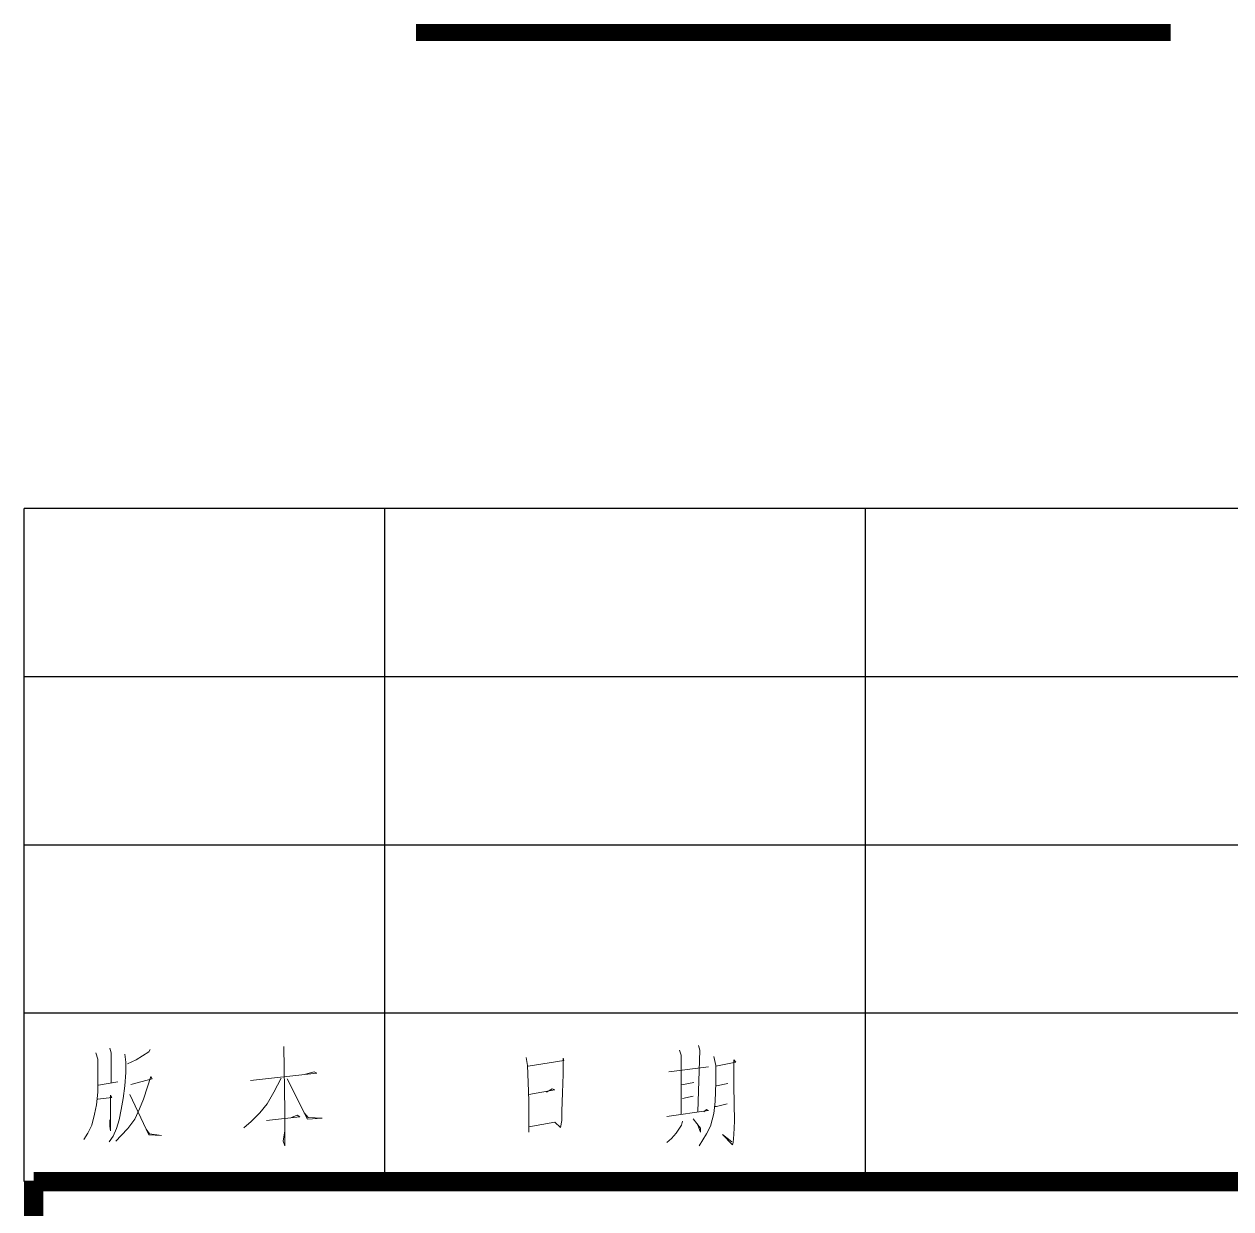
# Model space of a CAD drawing. Header units: millimetres. Extents: x 172649 to 472543, y 238332 to 449264.
# Drawn here: x 453478 to 458499, y 285806 to 290735 of the extents above; entities that cross this region are included whole.
import ezdxf

# ---------------------------------------------------------------- set-up
doc = ezdxf.new("R2010")
doc.units = ezdxf.units.MM
doc.header["$LTSCALE"] = 1000
doc.layers.add('DIM_SYMB', color=3, linetype='Continuous')
doc.layers.add('Version', color=7, linetype='Continuous')
doc.layers.add('层 1', color=7, linetype='Continuous', lineweight=0)

# ---------------------------------------------------------------- blocks, each defined once
blk = doc.blocks.new('GEDI_Version_2012')
at = {"layer": 'Version', "color": 2}
for p, q in [((-180, 0), (-180, 28)), ((0, 28), (-180, 28)), ((-165, 0), (-165, 28)), ((-145, 0), (-145, 28)), ((0, 21), (-180, 21)), ((0, 14), (-180, 14)), ((0, 7), (-180, 7)), ((0, 0), (-180, 0))]:
    blk.add_line(p, q, dxfattribs=at)
at = {"layer": 'Version', "color": 7, "lineweight": 0}
for points in [[(-176.429, 5.557), (-176.376, 5.362), (-176.376, 4.113)], [(-169.19, 5.624), (-169.16, 2.931), (-169.16, 1.487), (-169.22, 1.681), (-169.16, 2.108)], [(-151.951, 5.657), (-151.891, 5.462), (-151.973, 2.903)], [(-177.012, 5.362), (-176.93, 5.093), (-176.93, 4.307), (-176.93, 3.716), (-176.99, 3.192), (-177.072, 2.803), (-177.184, 2.34), (-177.349, 2.01), (-177.514, 1.748)], [(-175.815, 5.295), (-175.763, 4.966), (-175.763, 4.539), (-175.815, 3.978), (-175.875, 3.454), (-175.957, 2.998), (-176.04, 2.571), (-176.152, 2.212), (-176.294, 1.883), (-176.459, 1.651)], [(-174.76, 5.489), (-174.813, 5.392), (-175.344, 5.063), (-175.703, 4.898)], [(-159.112, 5.163), (-159.052, 4.834), (-159.029, 4.115), (-158.999, 3.36), (-158.999, 3.262), (-158.999, 2.739), (-158.999, 2.05), (-158.999, 2.275), (-157.915, 2.477), (-157.69, 2.245), (-157.63, 2.537), (-157.63, 2.933), (-157.608, 3.689), (-157.578, 4.474), (-157.578, 5.133), (-157.548, 5.036), (-159.029, 4.804)], [(-152.729, 5.462), (-152.669, 5.26), (-152.669, 2.806)], [(-151.307, 5.2), (-151.225, 4.834), (-151.225, 4.115), (-151.255, 3.33), (-151.307, 2.836), (-151.449, 2.312), (-151.614, 1.983), (-151.921, 1.489)], [(-151.225, 4.804), (-150.387, 4.968), (-150.469, 5.066), (-150.469, 4.048), (-150.469, 3.981), (-150.447, 2.507), (-150.469, 1.953), (-150.499, 1.624), (-150.529, 1.527), (-150.948, 1.953), (-150.552, 1.654)], [(-170.582, 4.21), (-167.828, 4.509), (-167.941, 4.569), (-168.3, 4.472)], [(-153.178, 4.572), (-151.532, 4.774)], [(-176.907, 4.015), (-176.099, 4.143)], [(-175.568, 4.045), (-174.678, 4.277), (-174.73, 4.375), (-174.872, 3.948), (-175.037, 3.424), (-175.202, 3.028), (-175.396, 2.601), (-175.68, 2.212), (-175.957, 1.913), (-176.182, 1.681)], [(-169.302, 4.307), (-169.609, 3.716), (-169.886, 3.23), (-170.193, 2.863), (-170.559, 2.504), (-170.866, 2.242)], [(-169.055, 4.277), (-168.217, 2.601), (-167.604, 2.639), (-168.188, 2.669), (-168.352, 2.863)], [(-152.647, 4.018), (-152.145, 4.115)], [(-151.195, 3.981), (-150.724, 4.085)], [(-176.93, 3.424), (-176.346, 3.492), (-176.406, 3.589), (-176.406, 2.108), (-176.429, 2.31), (-176.429, 2.571)], [(-175.598, 3.619), (-174.813, 1.95), (-174.289, 1.913), (-174.79, 1.98), (-174.925, 2.175)], [(-158.999, 3.622), (-157.915, 3.816), (-158.027, 3.853), (-158.274, 3.719)], [(-152.617, 3.457), (-152.168, 3.554)], [(-151.255, 3.128), (-151.195, 3.128), (-150.754, 3.232)], [(-169.916, 2.534), (-168.524, 2.699), (-168.636, 2.766), (-168.883, 2.669)], [(-153.26, 2.701), (-151.532, 2.963), (-151.614, 3.001), (-151.726, 2.903)], [(-152.168, 2.604), (-151.868, 2.215), (-151.868, 2.05), (-151.973, 2.342)], [(-152.617, 2.507), (-152.647, 2.342), (-152.871, 2.013), (-153.066, 1.788), (-153.26, 1.624)]]:
    blk.add_lwpolyline(points, dxfattribs=at)
blk = doc.blocks.new('A$C2473133A')
at = {"color": 2, "const_width": 80}
for points in [[(40, 4000), (18040, 4000)], [(40, 0), (40, 4000)]]:
    blk.add_lwpolyline(points, dxfattribs=at)

msp = doc.modelspace()

# ---------------------------------------------------------------- linework, layer by layer
at = {"layer": 'DIM_SYMB', "const_width": 70}
msp.add_lwpolyline([(455109, 290700), (458247.8, 290700)], dxfattribs=at)

# ---------------------------------------------------------------- block references
at = {"xscale": 100, "yscale": 100, "zscale": 100}
msp.add_blockref('GEDI_Version_2012', (471478.4, 285919.4), dxfattribs=at)
at = {"layer": '层 1'}
msp.add_blockref('A$C2473133A', (453478.4, 281919.4), dxfattribs=at)

doc.saveas('drawing.dxf')
